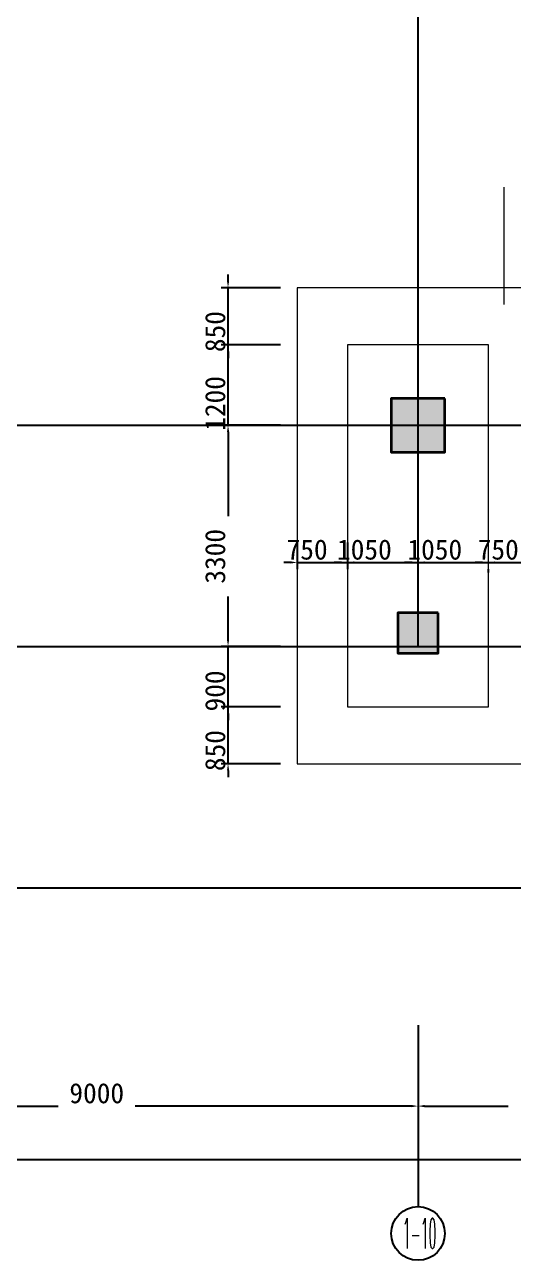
# Model space of a CAD drawing. Header units: inches. Extents: x 18712 to 314639, y 0 to 420500.
# Drawn here: x 73875 to 81160, y 286664 to 305095 of the extents above; entities that cross this region are included whole.
import ezdxf
from ezdxf.lldxf.tags import DXFTag

# ---------------------------------------------------------------- set-up
doc = ezdxf.new("R2010")
doc.units = ezdxf.units.IN
doc.header["$LTSCALE"] = 1000
doc.header["$MEASUREMENT"] = 0
doc.layers.get('0').update_dxf_attribs({"true_color": 0xffffff})
for name, color, linetype, true_color in [('AXIS_TEXT', 7, 'Continuous', 0xffffff), ('DIM', 3, 'Continuous', 0x00ff00), ('DOTE', 1, 'DOTE', 0xff0000), ('柱填充', 7, 'Continuous', 0xc0c0c0), ('独基集中标注', 7, 'Continuous', 0xffffff), ('独立基础', 110, 'Continuous', 0x00ff7f), ('砼柱', 2, 'Continuous', 0xffff00)]:
    doc.layers.add(name, color=color, linetype=linetype, true_color=true_color)
doc.styles.add('_TCH_AXIS', font='txt.shx', dxfattribs={"height": 0.2, "bigfont": 'GBCBIG.shx'})
tags = doc.linetypes.add('DOTE', pattern=[2.42, 2, -0.2, 0.02, -0.2]).pattern_tags.tags
tags[10:11] = [DXFTag(74, 4), DXFTag(75, 0), DXFTag(340, '0'), DXFTag(46, 0.0), DXFTag(50, 0.0), DXFTag(44, 0.0), DXFTag(45, 0.0)]
tags[8:9] = [DXFTag(74, 4), DXFTag(75, 0), DXFTag(340, '0'), DXFTag(46, 0.0), DXFTag(50, 0.0), DXFTag(44, 0.0), DXFTag(45, 0.0)]
tags[6:7] = [DXFTag(74, 4), DXFTag(75, 0), DXFTag(340, '0'), DXFTag(46, 0.0), DXFTag(50, 0.0), DXFTag(44, 0.0), DXFTag(45, 0.0)]
tags[4:5] = [DXFTag(74, 4), DXFTag(75, 0), DXFTag(340, '0'), DXFTag(46, 0.0), DXFTag(50, 0.0), DXFTag(44, 0.0), DXFTag(45, 0.0)]
doc.dimstyles.new('TSSD_100_100$0', dxfattribs={"dimtxt": 300, "dimasz": 100, "dimexe": 100, "dimexo": 250, "dimgap": 100, "dimtad": 1, "dimdec": 0, "dimzin": 0, "dimdsep": 46, "dimtxsty": 'Standard', "dimcen": 0, "dimclrd": 256, "dimclre": 256, "dimclrt": 7, "dimadec": 0, "dimazin": 0, "dimtfac": 1, "dimtdec": 4, "dimtix": 1, "dimtmove": 2, "dimatfit": 3, "dimfxl": 1, "dimtolj": 1, "dimtzin": 0, "dimarcsym": 0})

# ---------------------------------------------------------------- blocks, each defined once
blk = doc.blocks.new('*D369')
at = {"layer": 'Defpoints', "color": 0, "transparency": 16777216}
for p in [(70740, 290169), (79740, 290169), (79740, 288964)]:
    blk.add_point(p, dxfattribs=at)
at = {"layer": 'DIM', "lineweight": -2, "transparency": 16777216}
for p, q in [((70740, 289919), (70740, 288864)), ((79740, 289919), (79740, 288864)), ((70840, 288964), (74374, 288964)), ((79640, 288964), (75524, 288964))]:
    blk.add_line(p, q, dxfattribs=at)
at = {"layer": 'DIM', "transparency": 16777216}
for points in [[(70840, 288981), (70840, 288947), (70740, 288964)], [(79640, 288947), (79640, 288981), (79740, 288964)]]:
    blk.add_solid(points, dxfattribs=at)
at = {"layer": 'DIM', "color": 7, "true_color": 0xffffff, "transparency": 16777216, "insert": (74949, 289154), "char_height": 300, "attachment_point": 5}
blk.add_mtext('\\A1;9000', dxfattribs=at)
blk = doc.blocks.new('*D370')
at = {"layer": 'Defpoints', "color": 0, "transparency": 16777216}
for p in [(79740, 290169), (84240, 290169), (84240, 288964)]:
    blk.add_point(p, dxfattribs=at)
at = {"layer": 'DIM', "lineweight": -2, "transparency": 16777216}
for p, q in [((79740, 289919), (79740, 288864)), ((84240, 289919), (84240, 288864)), ((79840, 288964), (81084, 288964)), ((84140, 288964), (82284, 288964))]:
    blk.add_line(p, q, dxfattribs=at)
at = {"layer": 'DIM', "transparency": 16777216}
for points in [[(79840, 288981), (79840, 288947), (79740, 288964)], [(84140, 288947), (84140, 288981), (84240, 288964)]]:
    blk.add_solid(points, dxfattribs=at)
at = {"layer": 'DIM', "color": 7, "true_color": 0xffffff, "transparency": 16777216, "insert": (81684, 289154), "char_height": 300, "attachment_point": 5}
blk.add_mtext('\\A1;4500', dxfattribs=at)
blk = doc.blocks.new('*D373')
at = {"layer": 'Defpoints', "color": 0, "transparency": 16777216}
for p in [(28740, 290169), (87960, 290169), (87960, 288164)]:
    blk.add_point(p, dxfattribs=at)
at = {"layer": 'DIM', "lineweight": -2, "transparency": 16777216}
for p, q in [((28740, 289919), (28740, 288064)), ((87960, 289919), (87960, 288064)), ((28840, 288164), (57162, 288164)), ((87860, 288164), (58712, 288164))]:
    blk.add_line(p, q, dxfattribs=at)
at = {"layer": 'DIM', "transparency": 16777216}
for points in [[(28840, 288181), (28840, 288147), (28740, 288164)], [(87860, 288147), (87860, 288181), (87960, 288164)]]:
    blk.add_solid(points, dxfattribs=at)
at = {"layer": 'DIM', "color": 7, "true_color": 0xffffff, "transparency": 16777216, "insert": (57937, 288354), "char_height": 300, "attachment_point": 5}
blk.add_mtext('\\A1;59220', dxfattribs=at)
blk = doc.blocks.new('_AXISO')
at = {"lineweight": -3}
blk.add_circle((0, 0), 0.5, dxfattribs=at)
blk = doc.blocks.new('*D415')
at = {"layer": 'Defpoints', "color": 0, "transparency": 16777216}
for p in [(76907, 294921), (77940, 294921), (77940, 294071)]:
    blk.add_point(p, dxfattribs=at)
at = {"layer": 'DIM', "lineweight": -2, "transparency": 16777216}
for p, q in [((76907, 295021), (76907, 295121)), ((77690, 294921), (76807, 294921)), ((76907, 294071), (76907, 294921)), ((77690, 294071), (76807, 294071)), ((76907, 293971), (76907, 293871))]:
    blk.add_line(p, q, dxfattribs=at)
at = {"layer": 'DIM', "transparency": 16777216}
for points in [[(76891, 295021), (76924, 295021), (76907, 294921)], [(76924, 293971), (76891, 293971), (76907, 294071)]]:
    blk.add_solid(points, dxfattribs=at)
at = {"layer": 'DIM', "color": 7, "true_color": 0xffffff, "transparency": 16777216, "insert": (76717, 294267), "char_height": 300, "attachment_point": 5, "rotation": 90}
blk.add_mtext('\\A1;850', dxfattribs=at)
blk = doc.blocks.new('*D416')
at = {"layer": 'Defpoints', "color": 0, "transparency": 16777216}
for p in [(76907, 295821), (77940, 295821), (77940, 294921)]:
    blk.add_point(p, dxfattribs=at)
at = {"layer": 'DIM', "lineweight": -2, "transparency": 16777216}
for p, q in [((76907, 295921), (76907, 296021)), ((77690, 295821), (76807, 295821)), ((76907, 294921), (76907, 295821)), ((77690, 294921), (76807, 294921)), ((76907, 294821), (76907, 294721))]:
    blk.add_line(p, q, dxfattribs=at)
at = {"layer": 'DIM', "transparency": 16777216}
for points in [[(76891, 295921), (76924, 295921), (76907, 295821)], [(76924, 294821), (76891, 294821), (76907, 294921)]]:
    blk.add_solid(points, dxfattribs=at)
at = {"layer": 'DIM', "color": 7, "true_color": 0xffffff, "transparency": 16777216, "insert": (76717, 295157), "char_height": 300, "attachment_point": 5, "rotation": 90}
blk.add_mtext('\\A1;900', dxfattribs=at)
blk = doc.blocks.new('*D417')
at = {"layer": 'Defpoints', "color": 0, "transparency": 16777216}
for p in [(76907, 299121), (77940, 299121), (77940, 295821)]:
    blk.add_point(p, dxfattribs=at)
at = {"layer": 'DIM', "lineweight": -2, "transparency": 16777216}
for p, q in [((77690, 299121), (76807, 299121)), ((76907, 299021), (76907, 297765)), ((76907, 295921), (76907, 296565)), ((77690, 295821), (76807, 295821))]:
    blk.add_line(p, q, dxfattribs=at)
at = {"layer": 'DIM', "transparency": 16777216}
for points in [[(76924, 299021), (76891, 299021), (76907, 299121)], [(76891, 295921), (76924, 295921), (76907, 295821)]]:
    blk.add_solid(points, dxfattribs=at)
at = {"layer": 'DIM', "color": 7, "true_color": 0xffffff, "transparency": 16777216, "insert": (76717, 297165), "char_height": 300, "attachment_point": 5, "rotation": 90}
blk.add_mtext('\\A1;3300', dxfattribs=at)
blk = doc.blocks.new('*D418')
at = {"layer": 'Defpoints', "color": 0, "transparency": 16777216}
for p in [(76907, 300321), (77940, 300321), (77940, 299121)]:
    blk.add_point(p, dxfattribs=at)
at = {"layer": 'DIM', "lineweight": -2, "transparency": 16777216}
for p, q in [((76907, 300421), (76907, 300521)), ((77690, 300321), (76807, 300321)), ((76907, 299121), (76907, 300321)), ((77690, 299121), (76807, 299121)), ((76907, 299021), (76907, 298921))]:
    blk.add_line(p, q, dxfattribs=at)
at = {"layer": 'DIM', "transparency": 16777216}
for points in [[(76891, 300421), (76924, 300421), (76907, 300321)], [(76924, 299021), (76891, 299021), (76907, 299121)]]:
    blk.add_solid(points, dxfattribs=at)
at = {"layer": 'DIM', "color": 7, "true_color": 0xffffff, "transparency": 16777216, "insert": (76717, 299446), "char_height": 300, "attachment_point": 5, "rotation": 90}
blk.add_mtext('\\A1;1200', dxfattribs=at)
blk = doc.blocks.new('*D419')
at = {"layer": 'Defpoints', "color": 0, "transparency": 16777216}
for p in [(76907, 301171), (77940, 301171), (77940, 300321)]:
    blk.add_point(p, dxfattribs=at)
at = {"layer": 'DIM', "lineweight": -2, "transparency": 16777216}
for p, q in [((76907, 301271), (76907, 301371)), ((77690, 301171), (76807, 301171)), ((76907, 300321), (76907, 301171)), ((77690, 300321), (76807, 300321)), ((76907, 300221), (76907, 300121))]:
    blk.add_line(p, q, dxfattribs=at)
at = {"layer": 'DIM', "transparency": 16777216}
for points in [[(76891, 301271), (76924, 301271), (76907, 301171)], [(76924, 300221), (76891, 300221), (76907, 300321)]]:
    blk.add_solid(points, dxfattribs=at)
at = {"layer": 'DIM', "color": 7, "true_color": 0xffffff, "transparency": 16777216, "insert": (76717, 300517), "char_height": 300, "attachment_point": 5, "rotation": 90}
blk.add_mtext('\\A1;850', dxfattribs=at)
blk = doc.blocks.new('*D420')
at = {"layer": 'Defpoints', "color": 0, "transparency": 16777216}
for p in [(77940, 297621), (78690, 297621), (78690, 297074)]:
    blk.add_point(p, dxfattribs=at)
at = {"layer": 'DIM', "lineweight": -2, "transparency": 16777216}
for p, q in [((77940, 297371), (77940, 296974)), ((78690, 297371), (78690, 296974)), ((77840, 297074), (77740, 297074)), ((77940, 297074), (78690, 297074)), ((78790, 297074), (78890, 297074))]:
    blk.add_line(p, q, dxfattribs=at)
at = {"layer": 'DIM', "transparency": 16777216}
for points in [[(77840, 297057), (77840, 297090), (77940, 297074)], [(78790, 297090), (78790, 297057), (78690, 297074)]]:
    blk.add_solid(points, dxfattribs=at)
at = {"layer": 'DIM', "color": 7, "true_color": 0xffffff, "transparency": 16777216, "insert": (78086, 297264), "char_height": 300, "attachment_point": 5}
blk.add_mtext('\\A1;750', dxfattribs=at)
blk = doc.blocks.new('*D421')
at = {"layer": 'Defpoints', "color": 0, "transparency": 16777216}
for p in [(78690, 297621), (79740, 297173), (79740, 297074)]:
    blk.add_point(p, dxfattribs=at)
at = {"layer": 'DIM', "lineweight": -2, "transparency": 16777216}
for p, q in [((78690, 297371), (78690, 296974)), ((78590, 297074), (78490, 297074)), ((78690, 297074), (79740, 297074)), ((79740, 296923), (79740, 296974)), ((79840, 297074), (79940, 297074))]:
    blk.add_line(p, q, dxfattribs=at)
at = {"layer": 'DIM', "transparency": 16777216}
for points in [[(78590, 297057), (78590, 297090), (78690, 297074)], [(79840, 297090), (79840, 297057), (79740, 297074)]]:
    blk.add_solid(points, dxfattribs=at)
at = {"layer": 'DIM', "color": 7, "true_color": 0xffffff, "transparency": 16777216, "insert": (78940, 297264), "char_height": 300, "attachment_point": 5}
blk.add_mtext('\\A1;1050', dxfattribs=at)
blk = doc.blocks.new('*D422')
at = {"layer": 'Defpoints', "color": 0, "transparency": 16777216}
for p in [(79740, 297173), (80790, 297173), (80790, 297074)]:
    blk.add_point(p, dxfattribs=at)
at = {"layer": 'DIM', "lineweight": -2, "transparency": 16777216}
for p, q in [((79640, 297074), (79540, 297074)), ((79740, 297074), (80790, 297074)), ((79740, 296923), (79740, 296974)), ((80790, 296923), (80790, 296974)), ((80890, 297074), (80990, 297074))]:
    blk.add_line(p, q, dxfattribs=at)
at = {"layer": 'DIM', "transparency": 16777216}
for points in [[(79640, 297057), (79640, 297090), (79740, 297074)], [(80890, 297090), (80890, 297057), (80790, 297074)]]:
    blk.add_solid(points, dxfattribs=at)
at = {"layer": 'DIM', "color": 7, "true_color": 0xffffff, "transparency": 16777216, "insert": (79990, 297264), "char_height": 300, "attachment_point": 5}
blk.add_mtext('\\A1;1050', dxfattribs=at)
blk = doc.blocks.new('*D423')
at = {"layer": 'Defpoints', "color": 0, "transparency": 16777216}
for p in [(80790, 297173), (81540, 297272), (81540, 297074)]:
    blk.add_point(p, dxfattribs=at)
at = {"layer": 'DIM', "lineweight": -2, "transparency": 16777216}
for p, q in [((80690, 297074), (80590, 297074)), ((80790, 297074), (81540, 297074)), ((80790, 296923), (80790, 296974)), ((81540, 297022), (81540, 296974)), ((81640, 297074), (81740, 297074))]:
    blk.add_line(p, q, dxfattribs=at)
at = {"layer": 'DIM', "transparency": 16777216}
for points in [[(80690, 297057), (80690, 297090), (80790, 297074)], [(81640, 297090), (81640, 297057), (81540, 297074)]]:
    blk.add_solid(points, dxfattribs=at)
at = {"layer": 'DIM', "color": 7, "true_color": 0xffffff, "transparency": 16777216, "insert": (80936, 297264), "char_height": 300, "attachment_point": 5}
blk.add_mtext('\\A1;750', dxfattribs=at)

msp = doc.modelspace()

# ---------------------------------------------------------------- hatches: boundary and pattern name
at = {"layer": '柱填充'}
for points in [[(80140.2, 299521), (79340.2, 299521), (79340.2, 298721), (80140.2, 298721)], [(80040.2, 296321), (79440.2, 296321), (79440.2, 295721), (80040.2, 295721)]]:
    msp.add_hatch(color=256, dxfattribs=at).paths.add_polyline_path(points, flags=0)

# ---------------------------------------------------------------- linework, layer by layer
at = {"layer": 'DIM', "lineweight": -3}
msp.add_line((79740.2, 290168.9), (79740.2, 287463.9), dxfattribs=at)
at = {"layer": 'DOTE', "lineweight": -3}
for p, q in [((79740.2, 302121), (79740.2, 306321)), ((79740.2, 302121), (79740.2, 306321)), ((79740.2, 299121), (79740.2, 302121)), ((79740.2, 299121), (79740.2, 302121)), ((70740.2, 299121), (75240.2, 299121)), ((70740.2, 299121), (75240.2, 299121)), ((75240.2, 299121), (79740.2, 299121)), ((75240.2, 299121), (79740.2, 299121)), ((79740.2, 299121), (86040.2, 299121)), ((79740.2, 295821), (79740.2, 299121)), ((79740.2, 299121), (86040.2, 299121)), ((79740.2, 295821), (79740.2, 299121)), ((70740.2, 295821), (79740.2, 295821)), ((70740.2, 295821), (79740.2, 295821)), ((79740.2, 295821), (84240.2, 295821)), ((79740.2, 295821), (84240.2, 295821)), ((70740.2, 292221), (79740.2, 292221)), ((70740.2, 292221), (79740.2, 292221)), ((79740.2, 292221), (84240.2, 292221)), ((79740.2, 292221), (84240.2, 292221))]:
    msp.add_line(p, q, dxfattribs=at)
at = {"layer": '独基集中标注', "lineweight": 18}
msp.add_line((81025.9, 300921), (81025.9, 302670.3), dxfattribs=at)
at = {"layer": '独立基础', "lineweight": 18}
for points in [[(81540.2, 301171), (77940.2, 301171), (77940.2, 294071), (81540.2, 294071)], [(80790.2, 300321), (78690.2, 300321), (78690.2, 294921), (80790.2, 294921)]]:
    msp.add_lwpolyline(points, close=True, dxfattribs=at)
at = {"layer": '砼柱', "lineweight": 35}
for points in [[(80140.2, 299521), (79340.2, 299521), (79340.2, 298721), (80140.2, 298721)], [(80040.2, 296321), (79440.2, 296321), (79440.2, 295721), (80040.2, 295721)]]:
    msp.add_lwpolyline(points, close=True, dxfattribs=at)

# ---------------------------------------------------------------- block references
at = {"layer": 'DIM'}
ref = msp.add_blockref('_AXISO', (79740.2, 287063.9), dxfattribs=dict(at, xscale=800, yscale=800))
ref.add_attrib('A', '1-10', (79513.9, 286837.6), dxfattribs={"layer": 'AXIS_TEXT', "height": 452.55, "style": '_TCH_AXIS', "width": 0.3})

# ---------------------------------------------------------------- dimensions: what is measured, and where the dimension line sits
for base, p1, p2, angle, text, picture, middle, dimtype in [((76907.2, 301171), (77940.2, 300321), (77940.2, 301171), 90, '850', '*D419', (76717.2, 300516.5), 160), ((76907.2, 300321), (77940.2, 299121), (77940.2, 300321), 90, '1200', '*D418', (76717.2, 299445.6), 160), ((76907.2, 299121), (77940.2, 295821), (77940.2, 299121), 90, '3300', '*D417', (76717.2, 297165), 160), ((78690.2, 297073.6), (77940.2, 297621), (78690.2, 297621), 180, '750', '*D420', (78085.7, 297263.6), 160), ((79740.2, 297073.6), (78690.2, 297621), (79740.2, 297172.8), 180, '1050', '*D421', (78939.8, 297263.6), 160), ((80790.2, 297073.6), (79740.2, 297172.8), (80790.2, 297172.8), 180, '1050', '*D422', (79989.8, 297263.6), 160), ((81540.2, 297073.6), (80790.2, 297172.8), (81540.2, 297271.9), 180, '750', '*D423', (80935.7, 297263.6), 160), ((76907.2, 295821), (77940.2, 294921), (77940.2, 295821), 90, '900', '*D416', (76717.2, 295156.8), 160), ((76907.2, 294921), (77940.2, 294071), (77940.2, 294921), 90, '850', '*D415', (76717.2, 294266.5), 160), ((87960.2, 288163.9), (28740.2, 290168.9), (87960.2, 290168.9), 0, '59220', '*D373', (57937.1, 288353.9), 161), ((79740.2, 288963.9), (70740.2, 290168.9), (79740.2, 290168.9), 0, '9000', '*D369', (74949.5, 289153.9), 161), ((84240.2, 288963.9), (79740.2, 290168.9), (84240.2, 290168.9), 0, '4500', '*D370', (81684.2, 289153.9), 161)]:
    dim = msp.add_linear_dim(base=base, p1=p1, p2=p2, angle=angle, text=text, dimstyle='TSSD_100_100$0', override={"dimscale": 1, "dimlfac": 1}, dxfattribs=at)
    dim.commit()
    dim.dimension.update_dxf_attribs({"geometry": picture, "text_midpoint": middle, "dimtype": dimtype})

doc.saveas('drawing.dxf')
